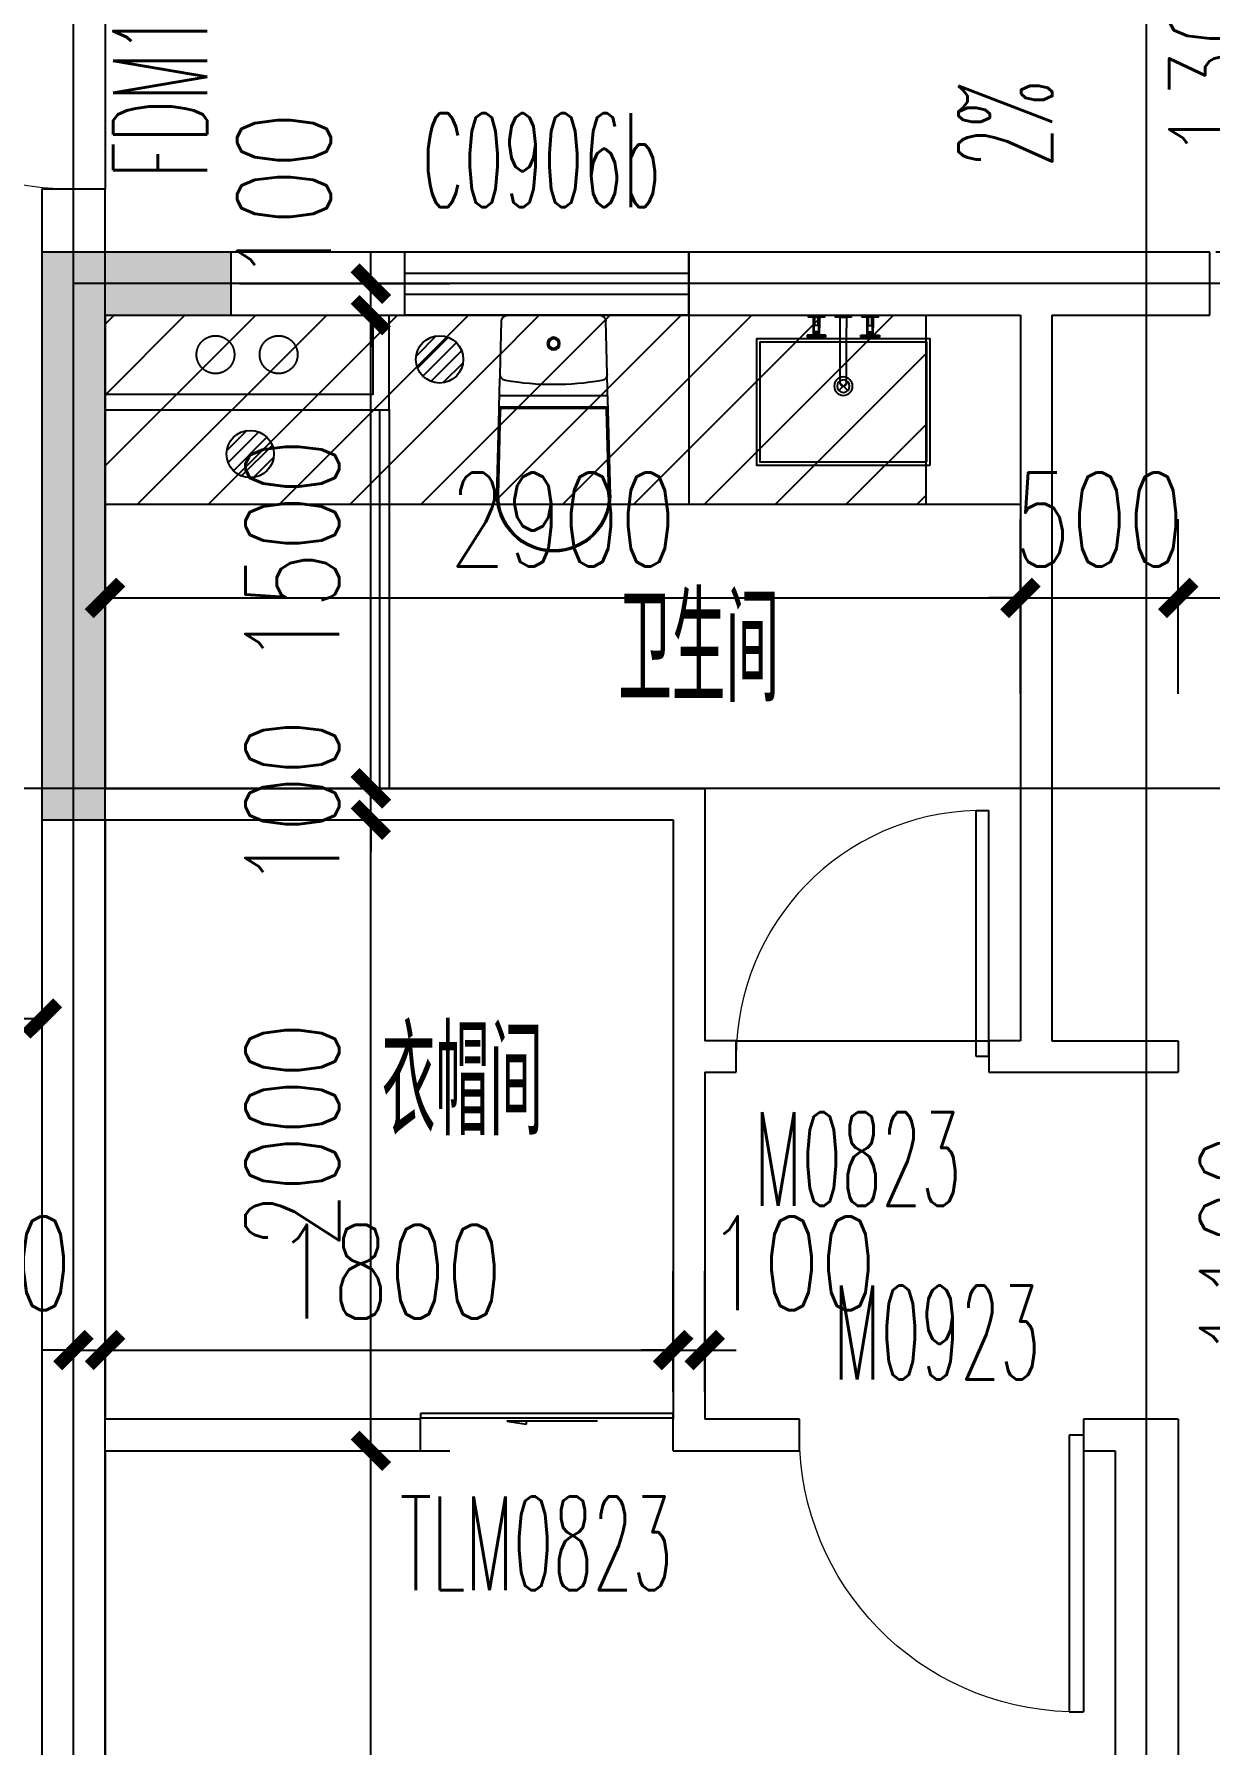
# Model space of a CAD drawing. Extents: x -59851 to 653804, y -249523 to 437614.
# Drawn here: x -10238 to -6514, y 11674 to 17096 of the extents above; entities that cross this region are included whole.
import ezdxf

# ---------------------------------------------------------------- set-up
doc = ezdxf.new("R2010")
doc.units = 0
doc.header["$LTSCALE"] = 1000
doc.header["$MEASUREMENT"] = 0
doc.linetypes.add('PS', pattern=[3200, 1500, -200, 1500])
doc.layers.add('A-area(算半面积)', color=23, linetype='Continuous', plot=False)
for name, color, linetype in [('A-Lvtry（卫生间）', 5, 'Continuous'), ('A-第三道尺寸线', 105, 'Continuous'), ('A-降板区域', 251, 'Continuous'), ('DIM_SYMB', 3, 'Continuous'), ('DOTE', 16, 'Continuous'), ('NL', 5, 'Continuous'), ('PS', 6, 'PS'), ('PUB_HATCH', 8, 'Continuous'), ('PUB_TEXT', 7, 'Continuous'), ('WALL', 2, 'Continuous'), ('WINDOW', 4, 'Continuous'), ('WINDOW_TEXT', 7, 'Continuous'), ('剪力墙', 6, 'Continuous')]:
    doc.layers.add(name, color=color, linetype=linetype)
doc.styles.add('_TCH_DIM', font='SIMPLEX.shx', dxfattribs={"width": 0.7, "bigfont": 'GBCBIG.shx'})
doc.styles.add('_TCH_DIM_T3', font='SIMPLEX.shx', dxfattribs={"width": 0.705882, "bigfont": 'GBCBIG.shx'})
doc.styles.add('_TCH_WINDOW', font='SIMPLEX.shx', dxfattribs={"width": 0.7, "height": 3.5, "bigfont": 'GBCBIG.shx'})
doc.styles.get("Standard").update_dxf_attribs({"font": 'gbenor.shx', "width": 0.7, "bigfont": 'gbcbig.shx'})
doc.dimstyles.new('_TCH_ARCH&&100', dxfattribs={"dimtxt": 297.5, "dimasz": 100, "dimexe": 250, "dimexo": 300, "dimgap": 100, "dimtad": 1, "dimdec": 0, "dimzin": 0, "dimdsep": 46, "dimtxsty": '_TCH_DIM_T3', "dimblk": 'ARCHTICK', "dimcen": 0.09, "dimclrt": 7, "dimazin": 2, "dimtfac": 1, "dimtdec": 0, "dimtix": 1, "dimtmove": 2, "dimatfit": 3, "dimfxl": 0, "dimtolj": 1, "dimtzin": 0, "dimarcsym": 0})

# ---------------------------------------------------------------- blocks, each defined once
blk = doc.blocks.new('jgjlq030328')
at = {"layer": 'PUB_HATCH'}
blk.add_hatch(color=256, dxfattribs=at).paths.add_polyline_path([(-255935, 15511.9), (-256535, 15511.9), (-256535, 13711.9), (-256335, 13711.9), (-256335, 15311.9), (-255935, 15311.9)])
at = {"layer": '剪力墙'}
blk.add_lwpolyline([(-255935, 15511.9), (-256535, 15511.9), (-256535, 13711.9), (-256335, 13711.9), (-256335, 15311.9), (-255935, 15311.9)], close=True, dxfattribs=at)
blk = doc.blocks.new('zhouxianssceng0329')
at = {"layer": 'DOTE'}
for p, q in [((-10113.7, 132089.9), (-10113.7, 143398.2)), ((-6713.7, 132089.9), (-6713.7, 143398.2)), ((5501.3, 141898.2), (-10113.7, 141898.2)), ((5501.3, 140298.2), (-44988.6, 140298.2))]:
    blk.add_line(p, q, dxfattribs=at)
blk = doc.blocks.new('A$C2EEA3612')
at = {"linetype": 'Continuous'}
for p, q in [((-180, 570), (-172.9, 299.7)), ((-175, 570.2), (-168, 299.8)), ((175, 570.2), (168, 299.8)), ((180, 570), (172.9, 299.7)), ((-172.9, 299.7), (-171.1, 240)), ((-163, 295), (163, 295)), ((-163, 290), (163, 290)), ((172.9, 299.7), (171.1, 240)), ((-171.6, 255), (171.6, 255)), ((-171.1, 240), (-169.5, 186.6)), ((171.1, 240), (169.5, 186.6)), ((-169.5, 186.6), (-165.6, 19.4)), ((169.5, 186.6), (165.6, 19.4)), ((-145.6, 0), (145.6, 0))]:
    blk.add_line(p, q, dxfattribs=at)
for radius in [20, 15]:
    blk.add_circle((0, 90), radius, dxfattribs=at)
for centre, radius, start, end in [((0, 570), 180, 0, 180), ((0, 570), 175, 0, 180), ((-163, 300), 10, 181.7534, 270), ((-163, 300), 5, 181.7534, 270), ((163, 300), 5, 270, 358.2466), ((163, 300), 10, 270, 358.2466), ((0, -673.3), 893.4, 80.1443, 99.8557), ((-149.5, 187.2), 20, 99.8557, 181.7534), ((149.5, 187.2), 20, 358.2466, 80.1443), ((-145.6, 20), 20, 181.7534, 270), ((145.6, 20), 20, 270, 358.2466)]:
    blk.add_arc(centre, radius, start, end, dxfattribs=at)
blk = doc.blocks.new('g3wr')
at = {"color": 251}
blk.add_wipeout([(92376.5, 176270.3), (92376.5, 176416), (92376.5, 176561.6), (92382.1, 176575.5), (92395.9, 176581.5), (92459.4, 176583.5), (92576.3, 176580.9), (92666.2, 176588.6), (92736.4, 176588), (92946.5, 176596), (92946.5, 176591), (93056.8, 176558.2), (93056.8, 176558.2), (93126.5, 176416), (93075.6, 176297.8), (92946.5, 176236), (92831.5, 176244.5), (92676.2, 176243), (92576.3, 176251), (92395.9, 176250.4)], dxfattribs=at)
at = {"xscale": -1, "rotation": 270}
blk.add_blockref('A$C2EEA3612', (92376.5, 176416), dxfattribs=at)
blk = doc.blocks.new('A$C12CE3BE6')
at = {"ltscale": 10}
for p, q in [((180, 469), (200, 469)), ((180, 412), (180, 435)), ((182.5, 422), (182.5, 442)), ((197.5, 442), (182.5, 442)), ((184.5, 442), (184.5, 469)), ((195.5, 442), (195.5, 469)), ((197.5, 422), (197.5, 442)), ((200, 412), (200, 435)), ((285.2, 469), (265.2, 469)), ((265.2, 260), (265.2, 435)), ((285.2, 260), (285.2, 435)), ((370, 469), (350, 469)), ((350, 412), (350, 435)), ((352.5, 422), (352.5, 442)), ((352.5, 442), (367.5, 442)), ((354.5, 442), (354.5, 469)), ((365.5, 442), (365.5, 469)), ((367.5, 422), (367.5, 442)), ((370, 412), (370, 435)), ((220, 412), (160, 412)), ((160, 412), (160, 405)), ((220, 405), (160, 405)), ((197.5, 422), (182.5, 422)), ((187, 412), (187, 422)), ((193, 412), (193, 422)), ((220, 405), (220, 412)), ((330, 412), (390, 412)), ((330, 405), (330, 412)), ((330, 405), (390, 405)), ((352.5, 422), (367.5, 422)), ((357, 412), (357, 422)), ((363, 412), (363, 422)), ((390, 412), (390, 405))]:
    blk.add_line(p, q, dxfattribs=at)
for p, q in [((260.9, 235.9), (289.1, 264.1)), ((260.9, 264.1), (289.1, 235.9))]:
    blk.add_line(p, q)
for points in [[(200, 435), (200, 469), (215, 469), (215, 475), (165, 475), (165, 469), (180, 469), (180, 435)], [(285.2, 435), (285.2, 469), (299.8, 469), (299.8, 475), (250.2, 475), (250.2, 469), (265.2, 469), (265.2, 435)], [(370, 435), (370, 469), (385, 469), (385, 475), (335, 475), (335, 469), (350, 469), (350, 435)]]:
    blk.add_lwpolyline(points, dxfattribs=at)
for points in [[(0, 0), (0, 400), (550, 400), (550, 0)], [(10, 10), (10, 390), (540, 390), (540, 10)]]:
    blk.add_lwpolyline(points, close=True)
for centre in [(190, 408.5), (360, 408.5)]:
    blk.add_circle(centre, 3.5, dxfattribs=at)
for radius in [29.1, 20]:
    blk.add_circle((275, 250), radius)
blk.add_arc((275.2, 260), 10, 180, 0, dxfattribs=at)
blk = doc.blocks.new('$DorLib2D$00000001')
for p, q in [((0.45, 0.975), (0.5, 0.975)), ((0.45, 0), (0.45, 0.975)), ((0.5, 0), (0.5, 0.975)), ((0.5, 0), (0.45, 0))]:
    blk.add_line(p, q)
at = {"lineweight": 13}
blk.add_arc((0.475, 0), 0.975, 91.4693, 180, dxfattribs=at)
blk = doc.blocks.new('$DorLib2D$00000129')
at = {"color": 0, "linetype": 'Continuous'}
for p, q in [((-0.5, 0.545), (-0.5, 0.6866)), ((-0.5, 0.6866), (0.5, 0.6866)), ((0.5, 0.6866), (0.5, 0.545)), ((0.5, 0.545), (-0.5, 0.545)), ((-0.5, 0.5), (-0.5, 0.545)), ((0.5, 0.5), (0.5, 0.545)), ((-0.2, 0.4375), (0.1584, 0.4375)), ((0.1584, 0.4375), (0.0804, 0.3408)), ((0.0804, 0.3408), (0.0804, 0.4375))]:
    blk.add_line(p, q, dxfattribs=at)
blk = doc.blocks.new('$TCHSYS$WIN2D')
for p, q in [((-0.5, 0.5), (0.5, 0.5)), ((-0.5, 0.5), (-0.5, -0.5)), ((0.5, 0.5), (0.5, -0.5)), ((0.5, 0.1667), (-0.5, 0.1667)), ((0.5, -0.1667), (-0.5, -0.1667)), ((-0.5, -0.5), (0.5, -0.5))]:
    blk.add_line(p, q)
blk = doc.blocks.new('_ArchTick')
at = {"color": 0, "linetype": 'ByBlock', "const_width": 0.4}
blk.add_lwpolyline([(-0.5, -0.5), (0.5, 0.5)], dxfattribs=at)
blk = doc.blocks.new('*D757')
at = {"layer": 'A-第三道尺寸线', "color": 0, "lineweight": -2, "transparency": 16777216}
for p, q in [((17873.7, 167934.8), (17873.7, 168034.8)), ((17457.5, 167934.8), (18123.7, 167934.8)), ((17873.7, 167834.8), (17873.7, 167934.8)), ((17457.5, 167834.8), (18123.7, 167834.8)), ((17873.7, 167834.8), (17873.7, 167734.8))]:
    blk.add_line(p, q, dxfattribs=at)
at = {"layer": 'Defpoints', "color": 0, "transparency": 16777216}
for p in [(17157.5, 167934.8), (17873.7, 167934.8), (17157.5, 167834.8)]:
    blk.add_point(p, dxfattribs=at)
at = {"layer": 'A-第三道尺寸线', "color": 0, "lineweight": -2, "transparency": 16777216, "xscale": 100, "yscale": 100, "zscale": 100}
for p, rotation in [((17873.7, 167934.8), 270), ((17873.7, 167834.8), 90)]:
    blk.add_blockref('_ArchTick', p, dxfattribs=dict(at, rotation=rotation))
at = {"layer": 'A-第三道尺寸线', "color": 7, "transparency": 16777216, "insert": (17598.7, 168209.8), "char_height": 297.5, "attachment_point": 5, "rotation": 90, "style": '_TCH_DIM_T3'}
blk.add_mtext('\\A1;100', dxfattribs=at)
blk = doc.blocks.new('*D758')
at = {"layer": 'A-第三道尺寸线', "color": 0, "lineweight": -2, "transparency": 16777216}
for p, q in [((17457.5, 167834.8), (18123.7, 167834.8)), ((17873.7, 166334.8), (17873.7, 167834.8)), ((17457.5, 166334.8), (18123.7, 166334.8))]:
    blk.add_line(p, q, dxfattribs=at)
at = {"layer": 'Defpoints', "color": 0, "transparency": 16777216}
for p in [(17157.5, 167834.8), (17873.7, 167834.8), (17157.5, 166334.8)]:
    blk.add_point(p, dxfattribs=at)
at = {"layer": 'A-第三道尺寸线', "color": 0, "lineweight": -2, "transparency": 16777216, "xscale": 100, "yscale": 100, "zscale": 100}
for p, rotation in [((17873.7, 167834.8), 90), ((17873.7, 166334.8), 270)]:
    blk.add_blockref('_ArchTick', p, dxfattribs=dict(at, rotation=rotation))
at = {"layer": 'A-第三道尺寸线', "color": 7, "transparency": 16777216, "insert": (17625, 167084.8), "char_height": 297.5, "attachment_point": 5, "rotation": 90, "style": '_TCH_DIM_T3'}
blk.add_mtext('\\A1;1500', dxfattribs=at)
blk = doc.blocks.new('*D759')
at = {"layer": 'A-第三道尺寸线', "color": 0, "lineweight": -2, "transparency": 16777216}
for p, q in [((17873.7, 166334.8), (17873.7, 166434.8)), ((17457.5, 166334.8), (18123.7, 166334.8)), ((17873.7, 166234.8), (17873.7, 166334.8)), ((17457.5, 166234.8), (18123.7, 166234.8)), ((17873.7, 166234.8), (17873.7, 166134.8))]:
    blk.add_line(p, q, dxfattribs=at)
at = {"layer": 'Defpoints', "color": 0, "transparency": 16777216}
for p in [(17157.5, 166334.8), (17873.7, 166334.8), (17157.5, 166234.8)]:
    blk.add_point(p, dxfattribs=at)
at = {"layer": 'A-第三道尺寸线', "color": 0, "lineweight": -2, "transparency": 16777216, "xscale": 100, "yscale": 100, "zscale": 100}
for p, rotation in [((17873.7, 166334.8), 270), ((17873.7, 166234.8), 90)]:
    blk.add_blockref('_ArchTick', p, dxfattribs=dict(at, rotation=rotation))
at = {"layer": 'A-第三道尺寸线', "color": 7, "transparency": 16777216, "insert": (17625, 166284.8), "char_height": 297.5, "attachment_point": 5, "rotation": 90, "style": '_TCH_DIM_T3'}
blk.add_mtext('\\A1;100', dxfattribs=at)
blk = doc.blocks.new('*D760')
at = {"layer": 'A-第三道尺寸线', "color": 0, "lineweight": -2, "transparency": 16777216}
for p, q in [((17457.5, 166234.8), (18123.7, 166234.8)), ((17873.7, 164234.8), (17873.7, 166234.8)), ((17457.5, 164234.8), (18123.7, 164234.8))]:
    blk.add_line(p, q, dxfattribs=at)
at = {"layer": 'Defpoints', "color": 0, "transparency": 16777216}
for p in [(17157.5, 166234.8), (17873.7, 166234.8), (17157.5, 164234.8)]:
    blk.add_point(p, dxfattribs=at)
at = {"layer": 'A-第三道尺寸线', "color": 0, "lineweight": -2, "transparency": 16777216, "xscale": 100, "yscale": 100, "zscale": 100}
for p, rotation in [((17873.7, 166234.8), 90), ((17873.7, 164234.8), 270)]:
    blk.add_blockref('_ArchTick', p, dxfattribs=dict(at, rotation=rotation))
at = {"layer": 'A-第三道尺寸线', "color": 7, "transparency": 16777216, "insert": (17625, 165234.8), "char_height": 297.5, "attachment_point": 5, "rotation": 90, "style": '_TCH_DIM_T3'}
blk.add_mtext('\\A1;2000', dxfattribs=at)
blk = doc.blocks.new('*D761')
at = {"layer": 'A-第三道尺寸线', "color": 0, "lineweight": -2, "transparency": 16777216}
for p, q in [((17457.5, 164234.8), (18123.7, 164234.8)), ((17873.7, 160734.8), (17873.7, 164234.8)), ((17457.5, 160734.8), (18123.7, 160734.8))]:
    blk.add_line(p, q, dxfattribs=at)
at = {"layer": 'Defpoints', "color": 0, "transparency": 16777216}
for p in [(17157.5, 164234.8), (17873.7, 164234.8), (17157.5, 160734.8)]:
    blk.add_point(p, dxfattribs=at)
at = {"layer": 'A-第三道尺寸线', "color": 0, "lineweight": -2, "transparency": 16777216, "xscale": 100, "yscale": 100, "zscale": 100}
for p, rotation in [((17873.7, 164234.8), 90), ((17873.7, 160734.8), 270)]:
    blk.add_blockref('_ArchTick', p, dxfattribs=dict(at, rotation=rotation))
at = {"layer": 'A-第三道尺寸线', "color": 7, "transparency": 16777216, "insert": (17625, 162484.8), "char_height": 297.5, "attachment_point": 5, "rotation": 90, "style": '_TCH_DIM_T3'}
blk.add_mtext('\\A1;3500', dxfattribs=at)
blk = doc.blocks.new('*D770')
at = {"layer": 'A-第三道尺寸线', "color": 0, "lineweight": -2, "transparency": 16777216}
for p, q in [((17031.5, 166634.8), (17031.5, 167188.6)), ((19931.5, 166634.8), (19931.5, 167188.6)), ((17031.5, 166938.6), (19931.5, 166938.6))]:
    blk.add_line(p, q, dxfattribs=at)
at = {"layer": 'Defpoints', "color": 0, "transparency": 16777216}
for p in [(19931.5, 166938.6), (17031.5, 166334.8), (19931.5, 166334.8)]:
    blk.add_point(p, dxfattribs=at)
at = {"layer": 'A-第三道尺寸线', "color": 0, "lineweight": -2, "transparency": 16777216, "xscale": 100, "yscale": 100, "zscale": 100, "rotation": 180}
blk.add_blockref('_ArchTick', (17031.5, 166938.6), dxfattribs=at)
at = {"layer": 'A-第三道尺寸线', "color": 0, "lineweight": -2, "transparency": 16777216, "xscale": 100, "yscale": 100, "zscale": 100}
blk.add_blockref('_ArchTick', (19931.5, 166938.6), dxfattribs=at)
at = {"layer": 'A-第三道尺寸线', "color": 7, "transparency": 16777216, "insert": (18481.5, 167187.3), "char_height": 297.5, "attachment_point": 5, "style": '_TCH_DIM_T3'}
blk.add_mtext('\\A1;2900', dxfattribs=at)
blk = doc.blocks.new('*D771')
at = {"layer": 'A-第三道尺寸线', "color": 0, "lineweight": -2, "transparency": 16777216}
for p, q in [((19931.5, 166634.8), (19931.5, 167188.6)), ((20431.5, 166634.8), (20431.5, 167188.6)), ((19931.5, 166938.6), (19831.5, 166938.6)), ((19931.5, 166938.6), (20431.5, 166938.6)), ((20431.5, 166938.6), (20531.5, 166938.6))]:
    blk.add_line(p, q, dxfattribs=at)
at = {"layer": 'Defpoints', "color": 0, "transparency": 16777216}
for p in [(20431.5, 166938.6), (19931.5, 166334.8), (20431.5, 166334.8)]:
    blk.add_point(p, dxfattribs=at)
at = {"layer": 'A-第三道尺寸线', "color": 0, "lineweight": -2, "transparency": 16777216, "xscale": 100, "yscale": 100, "zscale": 100}
blk.add_blockref('_ArchTick', (19931.5, 166938.6), dxfattribs=at)
at = {"layer": 'A-第三道尺寸线', "color": 0, "lineweight": -2, "transparency": 16777216, "xscale": 100, "yscale": 100, "zscale": 100, "rotation": 180}
blk.add_blockref('_ArchTick', (20431.5, 166938.6), dxfattribs=at)
at = {"layer": 'A-第三道尺寸线', "color": 7, "transparency": 16777216, "insert": (20181.5, 167187.3), "char_height": 297.5, "attachment_point": 5, "style": '_TCH_DIM_T3'}
blk.add_mtext('\\A1;500', dxfattribs=at)
blk = doc.blocks.new('*D772')
at = {"layer": 'A-第三道尺寸线', "color": 0, "lineweight": -2, "transparency": 16777216}
for p, q in [((20431.5, 166634.8), (20431.5, 167188.6)), ((21631.5, 166634.8), (21631.5, 167188.6)), ((20431.5, 166938.6), (21631.5, 166938.6))]:
    blk.add_line(p, q, dxfattribs=at)
at = {"layer": 'Defpoints', "color": 0, "transparency": 16777216}
for p in [(21631.5, 166938.6), (20431.5, 166334.8), (21631.5, 166334.8)]:
    blk.add_point(p, dxfattribs=at)
at = {"layer": 'A-第三道尺寸线', "color": 0, "lineweight": -2, "transparency": 16777216, "xscale": 100, "yscale": 100, "zscale": 100, "rotation": 180}
blk.add_blockref('_ArchTick', (20431.5, 166938.6), dxfattribs=at)
at = {"layer": 'A-第三道尺寸线', "color": 0, "lineweight": -2, "transparency": 16777216, "xscale": 100, "yscale": 100, "zscale": 100}
blk.add_blockref('_ArchTick', (21631.5, 166938.6), dxfattribs=at)
at = {"layer": 'A-第三道尺寸线', "color": 7, "transparency": 16777216, "insert": (21031.5, 167187.3), "char_height": 297.5, "attachment_point": 5, "style": '_TCH_DIM_T3'}
blk.add_mtext('\\A1;1200', dxfattribs=at)
blk = doc.blocks.new('*D774')
at = {"layer": 'A-第三道尺寸线', "color": 0, "lineweight": -2, "transparency": 16777216}
for p, q in [((20585.5, 165434.8), (21147.7, 165434.8)), ((20897.7, 164334.8), (20897.7, 165434.8)), ((20585.5, 164334.8), (21147.7, 164334.8))]:
    blk.add_line(p, q, dxfattribs=at)
at = {"layer": 'Defpoints', "color": 0, "transparency": 16777216}
for p in [(20285.5, 165434.8), (20897.7, 165434.8), (20285.5, 164334.8)]:
    blk.add_point(p, dxfattribs=at)
at = {"layer": 'A-第三道尺寸线', "color": 0, "lineweight": -2, "transparency": 16777216, "xscale": 100, "yscale": 100, "zscale": 100}
for p, rotation in [((20897.7, 165434.8), 90), ((20897.7, 164334.8), 270)]:
    blk.add_blockref('_ArchTick', p, dxfattribs=dict(at, rotation=rotation))
at = {"layer": 'A-第三道尺寸线', "color": 7, "transparency": 16777216, "insert": (20649, 164884.8), "char_height": 297.5, "attachment_point": 5, "rotation": 90, "style": '_TCH_DIM_T3'}
blk.add_mtext('\\A1;1100', dxfattribs=at)
blk = doc.blocks.new('*D775')
at = {"layer": 'A-第三道尺寸线', "color": 0, "lineweight": -2, "transparency": 16777216}
for p, q in [((16931.5, 164421.8), (16931.5, 164804.1)), ((17031.5, 164421.8), (17031.5, 164804.1)), ((16931.5, 164554.1), (16831.5, 164554.1)), ((16931.5, 164554.1), (17031.5, 164554.1)), ((17031.5, 164554.1), (17131.5, 164554.1))]:
    blk.add_line(p, q, dxfattribs=at)
at = {"layer": 'Defpoints', "color": 0, "transparency": 16777216}
for p in [(17031.5, 164554.1), (16931.5, 164121.8), (17031.5, 164121.8)]:
    blk.add_point(p, dxfattribs=at)
at = {"layer": 'A-第三道尺寸线', "color": 0, "lineweight": -2, "transparency": 16777216, "xscale": 100, "yscale": 100, "zscale": 100}
blk.add_blockref('_ArchTick', (16931.5, 164554.1), dxfattribs=at)
at = {"layer": 'A-第三道尺寸线', "color": 0, "lineweight": -2, "transparency": 16777216, "xscale": 100, "yscale": 100, "zscale": 100, "rotation": 180}
blk.add_blockref('_ArchTick', (17031.5, 164554.1), dxfattribs=at)
at = {"layer": 'A-第三道尺寸线', "color": 7, "transparency": 16777216, "insert": (16656.5, 164829.1), "char_height": 297.5, "attachment_point": 5, "style": '_TCH_DIM_T3'}
blk.add_mtext('\\A1;100', dxfattribs=at)
blk = doc.blocks.new('*D776')
at = {"layer": 'A-第三道尺寸线', "color": 0, "lineweight": -2, "transparency": 16777216}
for p, q in [((17031.5, 164421.8), (17031.5, 164804.1)), ((18831.5, 164421.8), (18831.5, 164804.1)), ((17031.5, 164554.1), (18831.5, 164554.1))]:
    blk.add_line(p, q, dxfattribs=at)
at = {"layer": 'Defpoints', "color": 0, "transparency": 16777216}
for p in [(18831.5, 164554.1), (17031.5, 164121.8), (18831.5, 164121.8)]:
    blk.add_point(p, dxfattribs=at)
at = {"layer": 'A-第三道尺寸线', "color": 0, "lineweight": -2, "transparency": 16777216, "xscale": 100, "yscale": 100, "zscale": 100, "rotation": 180}
blk.add_blockref('_ArchTick', (17031.5, 164554.1), dxfattribs=at)
at = {"layer": 'A-第三道尺寸线', "color": 0, "lineweight": -2, "transparency": 16777216, "xscale": 100, "yscale": 100, "zscale": 100}
blk.add_blockref('_ArchTick', (18831.5, 164554.1), dxfattribs=at)
at = {"layer": 'A-第三道尺寸线', "color": 7, "transparency": 16777216, "insert": (17931.5, 164802.8), "char_height": 297.5, "attachment_point": 5, "style": '_TCH_DIM_T3'}
blk.add_mtext('\\A1;1800', dxfattribs=at)
blk = doc.blocks.new('*D777')
at = {"layer": 'A-第三道尺寸线', "color": 0, "lineweight": -2, "transparency": 16777216}
for p, q in [((18831.5, 164421.8), (18831.5, 164804.1)), ((18931.5, 164421.8), (18931.5, 164804.1)), ((18831.5, 164554.1), (18731.5, 164554.1)), ((18831.5, 164554.1), (18931.5, 164554.1)), ((18931.5, 164554.1), (19031.5, 164554.1))]:
    blk.add_line(p, q, dxfattribs=at)
at = {"layer": 'Defpoints', "color": 0, "transparency": 16777216}
for p in [(18931.5, 164554.1), (18831.5, 164121.8), (18931.5, 164121.8)]:
    blk.add_point(p, dxfattribs=at)
at = {"layer": 'A-第三道尺寸线', "color": 0, "lineweight": -2, "transparency": 16777216, "xscale": 100, "yscale": 100, "zscale": 100}
blk.add_blockref('_ArchTick', (18831.5, 164554.1), dxfattribs=at)
at = {"layer": 'A-第三道尺寸线', "color": 0, "lineweight": -2, "transparency": 16777216, "xscale": 100, "yscale": 100, "zscale": 100, "rotation": 180}
blk.add_blockref('_ArchTick', (18931.5, 164554.1), dxfattribs=at)
at = {"layer": 'A-第三道尺寸线', "color": 7, "transparency": 16777216, "insert": (19206.5, 164829.1), "char_height": 297.5, "attachment_point": 5, "style": '_TCH_DIM_T3'}
blk.add_mtext('\\A1;100', dxfattribs=at)
blk = doc.blocks.new('_LV13')
at = {"color": 0}
for p, q in [((-0.071, 0.495), (-0.495, 0.071)), ((0.183, 0.465), (-0.465, -0.183)), ((0.354, 0.354), (-0.354, -0.354)), ((0.465, 0.183), (-0.183, -0.465)), ((0.495, -0.071), (0.071, -0.495))]:
    blk.add_line(p, q, dxfattribs=at)
blk.add_circle((0, 0), 0.5)
blk = doc.blocks.new('e405055')
at = {"layer": 'NL', "ltscale": 0.5, "extrusion": (0, 0, -1), "xscale": -150, "yscale": 150, "zscale": -150}
for p in [(110296, 74466), (110896, 74166)]:
    blk.add_blockref('_LV13', p, dxfattribs=at)
blk = doc.blocks.new('*D927')
at = {"layer": 'A-第三道尺寸线', "color": 0, "lineweight": -2, "transparency": 16777216}
for p, q in [((-11413.7, 14247.2), (-11413.7, 13726)), ((-10213.7, 14247.2), (-10213.7, 13726)), ((-11413.7, 13976), (-10213.7, 13976))]:
    blk.add_line(p, q, dxfattribs=at)
at = {"layer": 'Defpoints', "color": 0, "transparency": 16777216}
for p in [(-11413.7, 14547.2), (-10213.7, 14547.2), (-10213.7, 13976)]:
    blk.add_point(p, dxfattribs=at)
at = {"layer": 'A-第三道尺寸线', "color": 0, "lineweight": -2, "transparency": 16777216, "xscale": 100, "yscale": 100, "zscale": 100, "rotation": 180}
blk.add_blockref('_ArchTick', (-11413.7, 13976), dxfattribs=at)
at = {"layer": 'A-第三道尺寸线', "color": 0, "lineweight": -2, "transparency": 16777216, "xscale": 100, "yscale": 100, "zscale": 100}
blk.add_blockref('_ArchTick', (-10213.7, 13976), dxfattribs=at)
at = {"layer": 'A-第三道尺寸线', "color": 7, "transparency": 16777216, "insert": (-10813.7, 14224.8), "char_height": 297.5, "attachment_point": 5, "style": '_TCH_DIM_T3'}
blk.add_mtext('\\A1;1200', dxfattribs=at)
blk = doc.blocks.new('*D1930')
at = {"layer": 'A-第三道尺寸线', "color": 0, "lineweight": -2, "transparency": 16777216}
for p, q in [((-5813.7, 17705.7), (-6494.4, 17705.7)), ((-6244.4, 16405.7), (-6244.4, 17705.7)), ((-5813.7, 16405.7), (-6494.4, 16405.7))]:
    blk.add_line(p, q, dxfattribs=at)
at = {"layer": 'Defpoints', "color": 0, "transparency": 16777216}
for p in [(-6244.4, 17705.7), (-5513.7, 17705.7), (-5513.7, 16405.7)]:
    blk.add_point(p, dxfattribs=at)
at = {"layer": 'A-第三道尺寸线', "color": 0, "lineweight": -2, "transparency": 16777216, "xscale": 100, "yscale": 100, "zscale": 100}
for p, rotation in [((-6244.4, 17705.7), 90), ((-6244.4, 16405.7), 270)]:
    blk.add_blockref('_ArchTick', p, dxfattribs=dict(at, rotation=rotation))
at = {"layer": 'A-第三道尺寸线', "color": 7, "transparency": 16777216, "insert": (-6493.1, 17055.7), "char_height": 297.5, "attachment_point": 5, "rotation": 90, "style": '_TCH_DIM_T3'}
blk.add_mtext('\\A1;1300', dxfattribs=at)
blk = doc.blocks.new('A4huhuxing')
at = {"layer": 'A-Lvtry（卫生间）'}
for points in [[(19931.5, 167234.8), (18882.6, 167234.8), (18882.6, 167834.8)], [(17901.5, 167534.8), (17901.5, 166334.8)], [(17931.5, 167534.8), (17931.5, 166334.8)]]:
    blk.add_lwpolyline(points, dxfattribs=at)
at = {"layer": 'PS', "ltscale": 0.5}
for centre in [(17381.5, 167709.8), (17581.5, 167709.8)]:
    blk.add_circle(centre, 60, dxfattribs=at)
at = {"layer": 'WALL'}
for p, q in [((16831.5, 168034.8), (16831.5, 166234.8)), ((17981.5, 168034.8), (16831.5, 168034.8)), ((17981.5, 167834.8), (17981.5, 168034.8)), ((20031.5, 168034.8), (18881.5, 168034.8)), ((18881.5, 168034.8), (18881.5, 167834.8)), ((20531.5, 168034.8), (20031.5, 168034.8)), ((20531.5, 167834.8), (20531.5, 168034.8)), ((17031.5, 167834.8), (17031.5, 166334.8)), ((17031.5, 167834.8), (17981.5, 167834.8)), ((18881.5, 167834.8), (19931.5, 167834.8)), ((19931.5, 167834.8), (19931.5, 165534.8)), ((20031.5, 167834.8), (20031.5, 165534.8)), ((20031.5, 167834.8), (20531.5, 167834.8)), ((17031.5, 166334.8), (18931.5, 166334.8)), ((18931.5, 166334.8), (18931.5, 165534.8)), ((16831.5, 166234.8), (16831.5, 164334.8)), ((17031.5, 166234.8), (18831.5, 166234.8)), ((17031.5, 166234.8), (17031.5, 164334.8)), ((18831.5, 166234.8), (18831.5, 165434.8)), ((19031.5, 165534.8), (18931.5, 165534.8)), ((19031.5, 165434.8), (19031.5, 165534.8)), ((19931.5, 165534.8), (19831.5, 165534.8)), ((19831.5, 165534.8), (19831.5, 165434.8)), ((20031.5, 165534.8), (20431.5, 165534.8)), ((20431.5, 165534.8), (20431.5, 165434.8)), ((18831.5, 165434.8), (18831.5, 164334.8)), ((18931.5, 165434.8), (18931.5, 164334.8)), ((18931.5, 165434.8), (19031.5, 165434.8)), ((19831.5, 165434.8), (20031.5, 165434.8)), ((20031.5, 165434.8), (20431.5, 165434.8)), ((16831.5, 164334.8), (16831.5, 160534.8)), ((18031.5, 164334.8), (17031.5, 164334.8)), ((18031.5, 164234.8), (18031.5, 164334.8)), ((18831.5, 164234.8), (18831.5, 164334.8)), ((19231.5, 164334.8), (18931.5, 164334.8)), ((19231.5, 164234.8), (19231.5, 164334.8)), ((20431.5, 164334.8), (20131.5, 164334.8)), ((20131.5, 164334.8), (20131.5, 164234.8)), ((20431.5, 164334.8), (20431.5, 160734.8)), ((17031.5, 164234.8), (18031.5, 164234.8)), ((17031.5, 164234.8), (17031.5, 160734.8)), ((18831.5, 164234.8), (19231.5, 164234.8)), ((20131.5, 164234.8), (20231.5, 164234.8)), ((20231.5, 164234.8), (20231.5, 160734.8))]:
    blk.add_line(p, q, dxfattribs=at)
for points in [[(17031.5, 167534.8), (17931.5, 167534.8), (17931.5, 167834.8)], [(17031.5, 167584.8), (17881.5, 167584.8), (17881.5, 167834.8)]]:
    blk.add_lwpolyline(points, dxfattribs=at)
at = {"layer": 'WINDOW'}
blk.add_line((19031.5, 165534.8), (19831.5, 165534.8), dxfattribs=at)
at = {"layer": 'A-Lvtry（卫生间）', "rotation": 270}
blk.add_blockref('g3wr', (-157963.2, 260211.3), dxfattribs=at)
at = {"layer": 'A-Lvtry（卫生间）', "xscale": -1}
blk.add_blockref('A$C12CE3BE6', (19645.6, 167359.8), dxfattribs=at)
at = {"layer": 'WINDOW'}
ref = blk.add_blockref('$DorLib2D$00000001', (19431.5, 165484.8), dxfattribs=dict(at, xscale=800, yscale=800, zscale=800))
ref.add_attrib('A', 'M0823', (19088.5, 165011), dxfattribs={"layer": 'WINDOW_TEXT', "height": 297.5, "style": '_TCH_WINDOW', "width": 0.494118})
ref = blk.add_blockref('$DorLib2D$00000001', (19681.5, 164284.8), dxfattribs=dict(at, xscale=-900, yscale=900, zscale=900, rotation=180))
ref.add_attrib('A', 'M0923', (19338.5, 164461), dxfattribs={"layer": 'WINDOW_TEXT', "height": 297.5, "style": '_TCH_WINDOW', "width": 0.494118})
ref = blk.add_blockref('$DorLib2D$00000129', (18431.5, 164284.8), dxfattribs=dict(at, xscale=-800, yscale=100, zscale=-800))
ref.add_attrib('A', 'TLM0823', (17966, 163792.4), dxfattribs={"layer": 'WINDOW_TEXT', "height": 297.5, "style": '_TCH_WINDOW', "width": 0.494118})
at = {"layer": 'PUB_TEXT', "width": 0.7}
for s, p in [('卫生间', (18657.2, 166608.5)), ('衣帽间', (17908.6, 165235.2))]:
    blk.add_text(s, height=337.59, dxfattribs=at).set_placement(p)
at = {"layer": 'A-第三道尺寸线'}
for base, p1, p2, angle, picture, middle in [((17873.7, 167934.8), (17157.5, 167834.8), (17157.5, 167934.8), 90, '*D757', (17598.7, 168209.8)), ((17031.5, 164554.1), (16931.5, 164121.8), (17031.5, 164121.8), 0, '*D775', (16656.5, 164829.1)), ((18931.5, 164554.1), (18831.5, 164121.8), (18931.5, 164121.8), 0, '*D777', (19206.5, 164829.1))]:
    dim = blk.add_linear_dim(base=base, p1=p1, p2=p2, angle=angle, dimstyle='_TCH_ARCH&&100', dxfattribs=at)
    dim.commit()
    dim.dimension.update_dxf_attribs({"geometry": picture, "text_midpoint": middle, "dimtype": 129})
for p1, p2, distance, picture, middle in [((17157.5, 166334.8), (17157.5, 167834.8), -716.2, '*D758', (17625, 167084.8)), ((19931.5, 166334.8), (20431.5, 166334.8), 603.8, '*D771', (20181.5, 167187.3)), ((20431.5, 166334.8), (21631.5, 166334.8), 603.8, '*D772', (21031.5, 167187.3)), ((17157.5, 166234.8), (17157.5, 166334.8), -716.2, '*D759', (17625, 166284.8)), ((17157.5, 164234.8), (17157.5, 166234.8), -716.2, '*D760', (17625, 165234.8)), ((20285.5, 164334.8), (20285.5, 165434.8), -612.2, '*D774', (20649, 164884.8)), ((17031.5, 164121.8), (18831.5, 164121.8), 432.3, '*D776', (17931.5, 164802.8)), ((17157.5, 160734.8), (17157.5, 164234.8), -716.2, '*D761', (17625, 162484.8))]:
    dim = blk.add_aligned_dim(p1=p1, p2=p2, distance=distance, dimstyle='_TCH_ARCH&&100', dxfattribs=at)
    dim.commit()
    dim.dimension.update_dxf_attribs({"geometry": picture, "text_midpoint": middle})
at = {"layer": 'A-降板区域'}
h = blk.add_hatch(dxfattribs=at)
h.set_pattern_fill('ANSI31', color=256, scale=100)
h.set_pattern_definition([(45, (25445.86, 0.02), (-112.2532, 112.2532), [])])
h.paths.add_polyline_path([(19631.5, 167834.8), (19631.5, 167234.8), (17031.5, 167234.8), (17031.5, 167834.8)])
blk.add_lwpolyline([(19631.5, 167834.8), (19631.5, 167234.8), (17031.5, 167234.8), (17031.5, 167834.8)], close=True, dxfattribs=at)
at = {"layer": 'WINDOW'}
ref = blk.add_blockref('$TCHSYS$WIN2D', (18431.5, 167934.8), dxfattribs=dict(at, xscale=900, yscale=200, zscale=-900, rotation=180))
ref.add_attrib('A', 'C0906b', (18036, 168177.7), dxfattribs={"layer": 'WINDOW_TEXT', "height": 297.5, "style": '_TCH_WINDOW', "width": 0.494118})
at = {"layer": 'A-第三道尺寸线'}
dim = blk.add_aligned_dim(p1=(17031.5, 166334.8), p2=(19931.5, 166334.8), distance=603.8, dimstyle='_TCH_ARCH&&100', dxfattribs=at)
dim.commit()
dim.dimension.update_dxf_attribs({"geometry": '*D770', "text_midpoint": (18481.5, 167187.3)})

msp = doc.modelspace()

# ---------------------------------------------------------------- block references
msp.add_blockref('zhouxianssceng0329', (0, -125592.5))
at = {"layer": '剪力墙'}
msp.add_blockref('jgjlq030328', (246321.3, 893.8, 0), dxfattribs=at)

# ---------------------------------------------------------------- next in the draw order: block references
msp.add_blockref('A4huhuxing', (-27045.2, -151629.1))

# ---------------------------------------------------------------- next in the draw order: linework, layer by layer
at = {"layer": 'DIM_SYMB'}
msp.add_lwpolyline([(-6907.5, 16518.5, 0, 0, 0), (-6907.5, 17013.4, 80, 0, 0), (-6907.5, 17313.4, 0, 0, 0)], format="xyseb", dxfattribs=at)
at = {"layer": 'WALL'}
for p, q in [((-10013.7, 16605.7), (-10213.7, 16605.7)), ((-10213.7, 16605.7), (-10213.7, 9105.7)), ((-10013.7, 9005.7), (-10013.7, 16605.7))]:
    msp.add_line(p, q, dxfattribs=at)
at = {"layer": 'WINDOW'}
msp.add_line((-10013.7, 17605.7), (-10013.7, 16605.7), dxfattribs=at)

# ---------------------------------------------------------------- next in the draw order: block references
at = {"layer": 'A-area(算半面积)'}
msp.add_blockref('e405055', (101342.3, -58400.3, 0), dxfattribs=at)
at = {"layer": 'WINDOW'}
ref = msp.add_blockref('$DorLib2D$00000001', (-10113.7, 17105.7), dxfattribs=dict(at, xscale=-1000, yscale=-1000, zscale=-1000, rotation=270))
ref.add_attrib('A', 'FDM1023', (-9690, 16640.2), dxfattribs={"layer": 'WINDOW_TEXT', "height": 297.5, "rotation": 90, "style": '_TCH_WINDOW', "width": 0.494118})

# ---------------------------------------------------------------- next in the draw order: texts
at = {"layer": 'PUB_TEXT', "style": '_TCH_DIM', "width": 0.494118}
msp.add_text('2%', height=297.5, rotation=90, dxfattribs=at).set_placement((-7012.5, 16674.2))

# ---------------------------------------------------------------- next in the draw order: dimensions: what is measured, and where the dimension line sits
at = {"layer": 'A-第三道尺寸线'}
for p1, p2, distance, picture, middle in [((-5513.7, 16405.7), (-5513.7, 17705.7), 730.7, '*D1930', (-6493.1, 17055.7)), ((-11413.7, 14547.2), (-10213.7, 14547.2), -571.2, '*D927', (-10813.7, 14224.8))]:
    dim = msp.add_aligned_dim(p1=p1, p2=p2, distance=distance, dimstyle='_TCH_ARCH&&100', dxfattribs=at)
    dim.commit()
    dim.dimension.update_dxf_attribs({"geometry": picture, "text_midpoint": middle})

doc.saveas('drawing.dxf')
